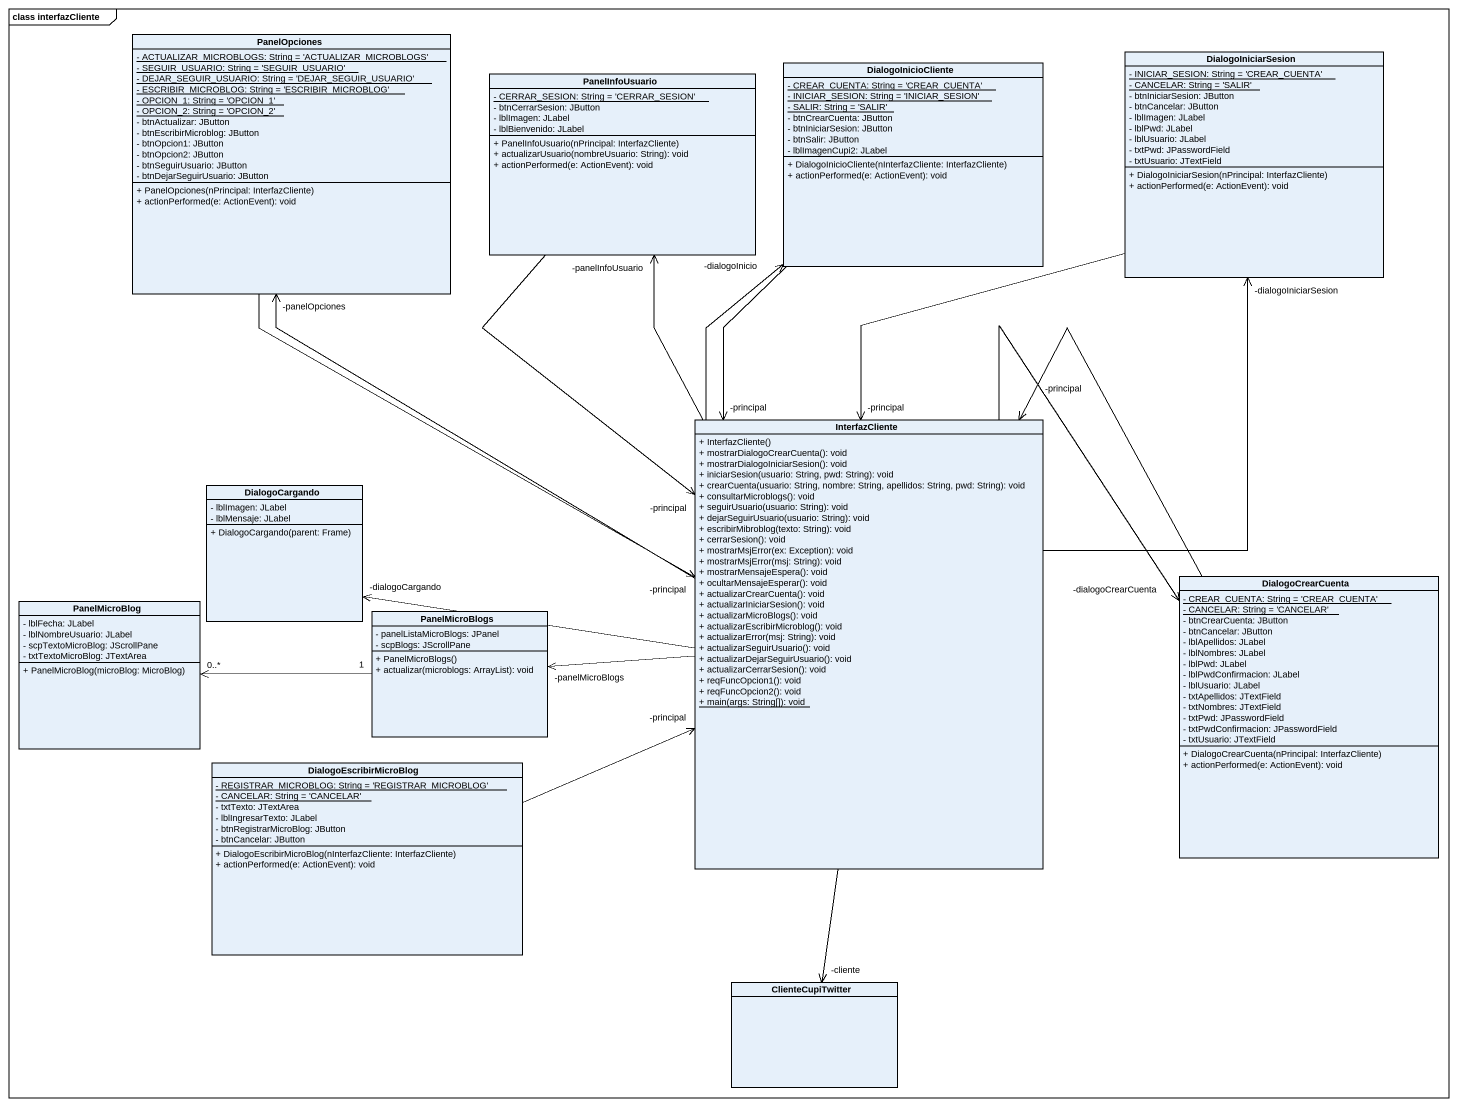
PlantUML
@startuml
mainframe class interfazCliente
hide circle
hide empty members
skinparam classAttributeIconSize 0
class PanelOpciones {
  {static} - ACTUALIZAR_MICROBLOGS: String = 'ACTUALIZAR_MICROBLOGS'
  {static} - SEGUIR_USUARIO: String = 'SEGUIR_USUARIO'
  {static} - DEJAR_SEGUIR_USUARIO: String = 'DEJAR_SEGUIR_USUARIO'
  {static} - ESCRIBIR_MICROBLOG: String = 'ESCRIBIR_MICROBLOG'
  {static} - OPCION_1: String = 'OPCION_1'
  {static} - OPCION_2: String = 'OPCION_2'
  - btnActualizar: JButton
  - btnEscribirMicroblog: JButton
  - btnOpcion1: JButton
  - btnOpcion2: JButton
  - btnSeguirUsuario: JButton
  - btnDejarSeguirUsuario: JButton
  + PanelOpciones(nPrincipal: InterfazCliente)
  + actionPerformed(e: ActionEvent): void
}
class DialogoInicioCliente {
  {static} - CREAR_CUENTA: String = 'CREAR_CUENTA'
  {static} - INICIAR_SESION: String = 'INICIAR_SESION'
  {static} - SALIR: String = 'SALIR'
  - btnCrearCuenta: JButton
  - btnIniciarSesion: JButton
  - btnSalir: JButton
  - lblImagenCupi2: JLabel
  + DialogoInicioCliente(nInterfazCliente: InterfazCliente)
  + actionPerformed(e: ActionEvent): void
}
class DialogoIniciarSesion {
  {static} - INICIAR_SESION: String = 'CREAR_CUENTA'
  {static} - CANCELAR: String = 'SALIR'
  - btnIniciarSesion: JButton
  - btnCancelar: JButton
  - lblImagen: JLabel
  - lblPwd: JLabel
  - lblUsuario: JLabel
  - txtPwd: JPasswordField
  - txtUsuario: JTextField
  + DialogoIniciarSesion(nPrincipal: InterfazCliente)
  + actionPerformed(e: ActionEvent): void
}
class PanelInfoUsuario {
  {static} - CERRAR_SESION: String = 'CERRAR_SESION'
  - btnCerrarSesion: JButton
  - lblImagen: JLabel
  - lblBienvenido: JLabel
  + PanelInfoUsuario(nPrincipal: InterfazCliente)
  + actualizarUsuario(nombreUsuario: String): void
  + actionPerformed(e: ActionEvent): void
}
class InterfazCliente {
  + InterfazCliente()
  + mostrarDialogoCrearCuenta(): void
  + mostrarDialogoIniciarSesion(): void
  + iniciarSesion(usuario: String, pwd: String): void
  + crearCuenta(usuario: String, nombre: String, apellidos: String, pwd: String): void
  + consultarMicroblogs(): void
  + seguirUsuario(usuario: String): void
  + dejarSeguirUsuario(usuario: String): void
  + escribirMibroblog(texto: String): void
  + cerrarSesion(): void
  + mostrarMsjError(ex: Exception): void
  + mostrarMsjError(msj: String): void
  + mostrarMensajeEspera(): void
  + ocultarMensajeEsperar(): void
  + actualizarCrearCuenta(): void
  + actualizarIniciarSesion(): void
  + actualizarMicroBlogs(): void
  + actualizarEscribirMicroblog(): void
  + actualizarError(msj: String): void
  + actualizarSeguirUsuario(): void
  + actualizarDejarSeguirUsuario(): void
  + actualizarCerrarSesion(): void
  + reqFuncOpcion1(): void
  + reqFuncOpcion2(): void
  {static} + main(args: String[]): void
}
class DialogoCargando {
  - lblImagen: JLabel
  - lblMensaje: JLabel
  + DialogoCargando(parent: Frame)
}
class PanelMicroBlog {
  - lblFecha: JLabel
  - lblNombreUsuario: JLabel
  - scpTextoMicroBlog: JScrollPane
  - txtTextoMicroBlog: JTextArea
  + PanelMicroBlog(microBlog: MicroBlog)
}
class DialogoCrearCuenta {
  {static} - CREAR_CUENTA: String = 'CREAR_CUENTA'
  {static} - CANCELAR: String = 'CANCELAR'
  - btnCrearCuenta: JButton
  - btnCancelar: JButton
  - lblApellidos: JLabel
  - lblNombres: JLabel
  - lblPwd: JLabel
  - lblPwdConfirmacion: JLabel
  - lblUsuario: JLabel
  - txtApellidos: JTextField
  - txtNombres: JTextField
  - txtPwd: JPasswordField
  - txtPwdConfirmacion: JPasswordField
  - txtUsuario: JTextField
  + DialogoCrearCuenta(nPrincipal: InterfazCliente)
  + actionPerformed(e: ActionEvent): void
}
class PanelMicroBlogs {
  - panelListaMicroBlogs: JPanel
  - scpBlogs: JScrollPane
  + PanelMicroBlogs()
  + actualizar(microblogs: ArrayList): void
}
class DialogoEscribirMicroBlog {
  {static} - REGISTRAR_MICROBLOG: String = 'REGISTRAR_MICROBLOG'
  {static} - CANCELAR: String = 'CANCELAR'
  - txtTexto: JTextArea
  - lblIngresarTexto: JLabel
  - btnRegistrarMicroBlog: JButton
  - btnCancelar: JButton
  + DialogoEscribirMicroBlog(nInterfazCliente: InterfazCliente)
  + actionPerformed(e: ActionEvent): void
}
class ClienteCupiTwitter
PanelOpciones --> "-principal" InterfazCliente
DialogoInicioCliente --> "-principal" InterfazCliente
DialogoIniciarSesion --> "-principal" InterfazCliente
PanelInfoUsuario --> "-principal" InterfazCliente
InterfazCliente -up-> "-panelOpciones" PanelOpciones
InterfazCliente -up-> "-dialogoInicio" DialogoInicioCliente
InterfazCliente -up-> "-dialogoIniciarSesion" DialogoIniciarSesion
InterfazCliente -up-> "-panelInfoUsuario" PanelInfoUsuario
InterfazCliente -left-> "-dialogoCargando" DialogoCargando
InterfazCliente -right-> "-dialogoCrearCuenta" DialogoCrearCuenta
InterfazCliente -left-> "-panelMicroBlogs" PanelMicroBlogs
InterfazCliente --> "-cliente" ClienteCupiTwitter
DialogoCrearCuenta -left-> "-principal" InterfazCliente
PanelMicroBlogs "1" -left-> "0..*" PanelMicroBlog
DialogoEscribirMicroBlog -right-> "-principal" InterfazCliente
@enduml
